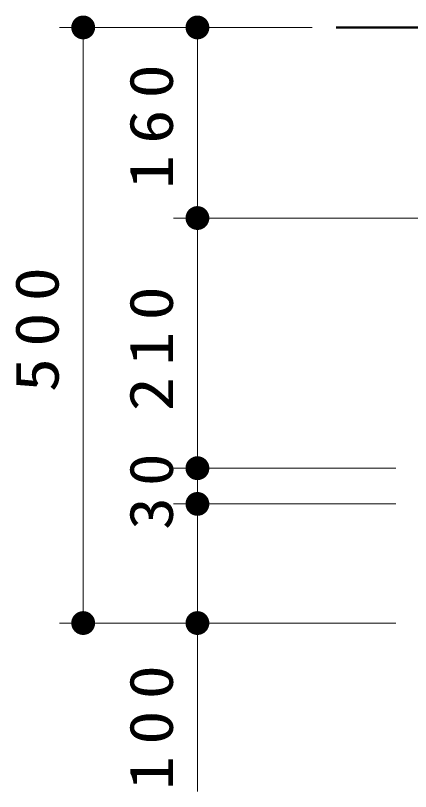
# Model space of a CAD drawing. Units: millimetres on the paper, with parts at other scales. Extents: x -805 to -334, y -297 to 267.
# Drawn here: x -531.51 to -514.93, y -128.55 to -95.98 of the extents above; entities that cross this region are included whole.
import ezdxf

# ---------------------------------------------------------------- set-up
doc = ezdxf.new("R2010")
doc.units = ezdxf.units.MM
doc.linetypes.add('USER1', pattern=[4.5, 2.5, -2])
doc.layers.add('1_20', color=7, linetype='Continuous', lineweight=13)
doc.styles.add('ＭＳ ゴシック', font='')
doc.styles.get('ＭＳ ゴシック').set_extended_font_data('MS Gothic')

# ---------------------------------------------------------------- blocks, each defined once
blk = doc.blocks.new('filled_dot')
at = {"color": 0, "linetype": 'Continuous', "lineweight": -2, "const_width": 1.25}
blk.add_lwpolyline([(-0.625, 0, 1), (0.625, 0, 1)], format="xyb", close=True, dxfattribs=at)

msp = doc.modelspace()

# ---------------------------------------------------------------- linework, layer by layer
at = {"layer": '1_20'}
for p, q in [((-519.051, -96.476), (-529.669, -96.476)), ((-528.669, -121.476), (-528.669, -96.476)), ((-523.874, -96.476), (-523.874, -104.476)), ((-512.548, -104.476), (-524.874, -104.476)), ((-523.874, -114.976), (-523.874, -104.476)), ((-515.548, -114.976), (-524.874, -114.976)), ((-523.874, -116.476), (-523.874, -114.976)), ((-515.548, -116.476), (-524.874, -116.476)), ((-523.874, -128.546), (-523.874, -116.476)), ((-515.548, -121.476), (-529.669, -121.476))]:
    msp.add_line(p, q, dxfattribs=at)
at = {"layer": '1_20', "color": 4, "lineweight": 50}
msp.add_line((-509.848, -96.476), (-518.051, -96.476), dxfattribs=at)
at = {"layer": '1_20', "color": 4, "linetype": 'USER1'}
msp.add_arc((-522.428, -95.45), 1.15, 296.8525, 297, dxfattribs=at)
at = {"layer": '1_20', "color": 2, "linetype": 'USER1'}
msp.add_arc((-522.428, -95.45), 1.15, 296.8525, 297, dxfattribs=at)

# ---------------------------------------------------------------- block references
at = {"layer": '1_20', "xscale": 0.4, "yscale": 0.4}
for p, rotation in [((-528.669, -96.476), 270), ((-523.874, -96.476), 270), ((-523.874, -104.476), 270), ((-523.874, -104.476), 90), ((-523.874, -114.976), 270), ((-523.874, -114.976), 90), ((-523.874, -116.476), 270), ((-528.669, -121.476), 90), ((-523.874, -121.476), 90)]:
    msp.add_blockref('filled_dot', p, dxfattribs=dict(at, rotation=rotation))

# ---------------------------------------------------------------- texts
at = {"layer": '1_20', "char_height": 1.833, "attachment_point": 8, "rotation": 90, "style": 'ＭＳ ゴシック'}
for s, insert in [('\\T1.33;\\W1.15;160', (-524.874, -100.408)), ('\\T1.33;\\W1.15;500', (-529.669, -108.924)), ('\\T1.33;\\W1.15;210', (-524.874, -109.726)), ('\\T1.34;\\W1.1;30', (-524.874, -115.726)), ('\\T1.33;\\W1.15;100', (-524.874, -125.629))]:
    msp.add_mtext(s, dxfattribs=dict(at, insert=insert))

doc.saveas('drawing.dxf')
